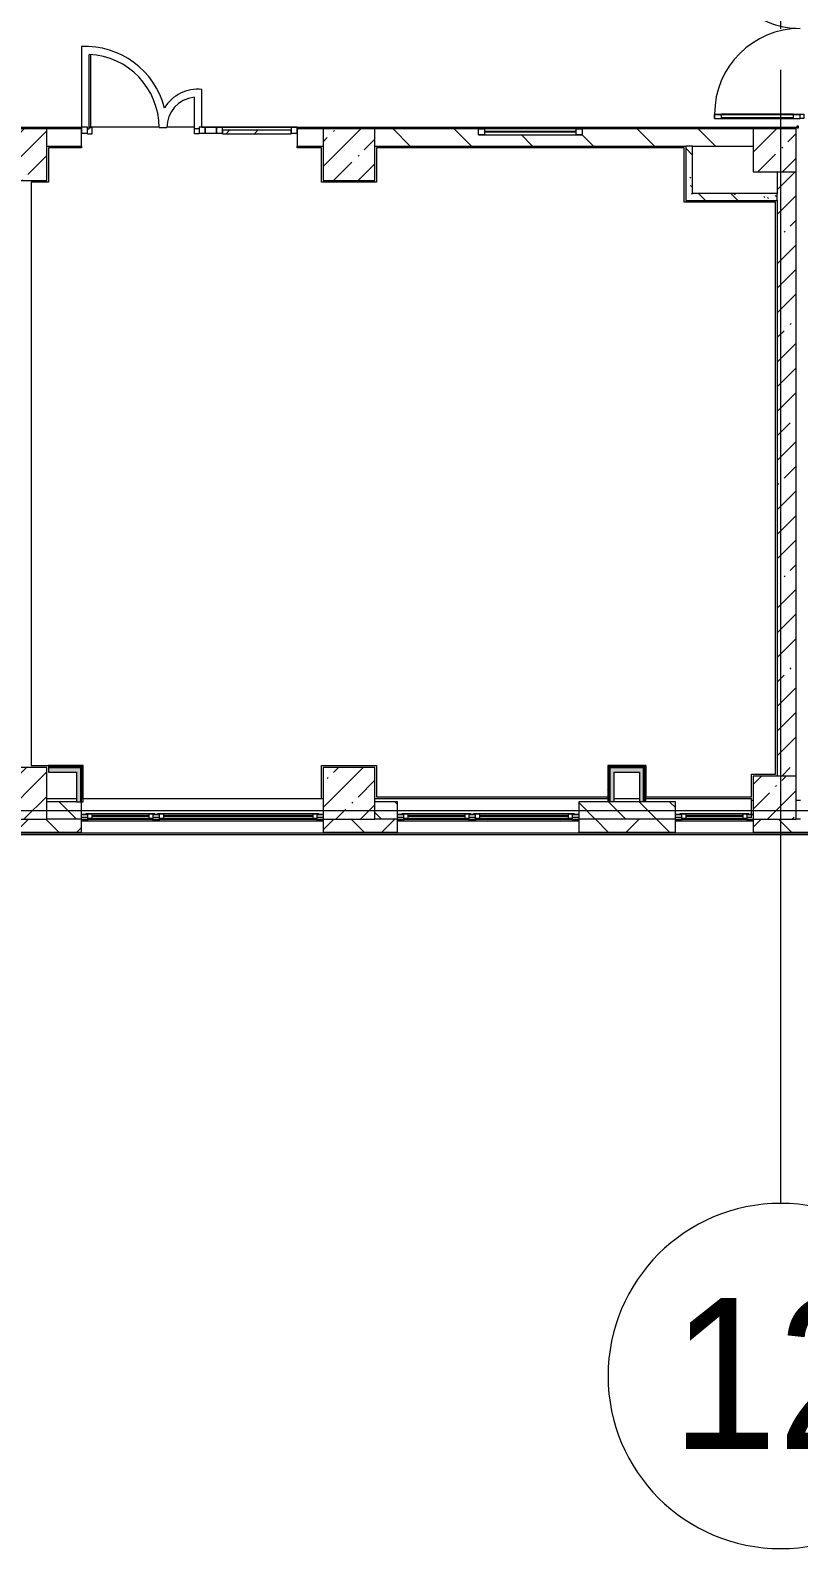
# Model space of a CAD drawing. Header units: millimetres. Extents: x 81671 to 282875, y -8553 to 29000.
# Drawn here: x 177378 to 186277, y -8553 to 9040 of the extents above; entities that cross this region are included whole.
import ezdxf

# ---------------------------------------------------------------- set-up
doc = ezdxf.new("R2010")
doc.units = ezdxf.units.MM
doc.linetypes.add('Осевая', pattern=[3175, 635, -476.25, 1587.5, -476.25])
for name, color, linetype, lineweight, true_color in [('A-DETL-GENF-4', 7, 'Continuous', 5, 0xaaaaaa), ('A-DOOR-6', 7, 'Continuous', 5, 0xaaaaaa), ('A-FLOR-3', 7, 'Continuous', 5, 0xaaaaaa), ('I-WALL-3', 7, 'Continuous', 5, 0xe7e7e7), ('I-WALL-4', 7, 'Continuous', 9, 0xe7e7e7), ('I-WALL-7', 7, 'Continuous', 5, 0x787878)]:
    doc.layers.add(name, color=color, linetype=linetype, lineweight=lineweight, true_color=true_color)
for name, color, linetype, lineweight in [('A-GLAZ-3', 7, 'Continuous', 5), ('A-GLAZ-CURT-2', 7, 'Continuous', 5), ('A-GLAZ-CWMG-2', 7, 'Continuous', 5), ('A-WALL', 7, 'Continuous', 9), ('A-WALL-4', 7, 'Continuous', 5), ('I-WALL-5', 7, 'Continuous', 5), ('S-COLS-2', 7, 'Continuous', 5), ('Оси', 7, 'Continuous', 9), ('Оси-1', 7, 'Continuous', 20), ('Оси-2', 7, 'Осевая', 9)]:
    doc.layers.add(name, color=color, linetype=linetype, lineweight=lineweight)
doc.styles.add('Arial_1', font='arial.ttf', dxfattribs={"width": 0.9, "height": 1750})
pattern_1 = [(135, (147759.1, 0), (-176.7767, -176.7767), [])]
pattern_2 = [(135, (147759.1, 0), (-377.171, -377.171), [533.4, -88.9, 17.78, -88.9]), (135, (147759.1, 376.94), (-377.171, -377.171), []), (50, (147759.1, 0), (637.6445, -55.7866), [66.675, -733.425]), (355, (147759.1, 0), (-123.349, 668.699), [53.34, -586.74]), (100.451, (147812.23, -4.65), (514.299, 612.908), [56.665, -623.315]), (46.184, (147759.1, 177.8), (948.776, -147.15), [100.012, -1100.137]), (96.636, (147838.2, 165.5), (830.91, 865.997), [84.998, -934.973]), (351.184, (147759.1, 177.8), (830.918, 865.988), [80.01, -880.11]), (21, (147848, 133.35), (530.6506, -357.928), [66.675, -733.425]), (326, (147848, 133.35), (216.308, 644.658), [53.34, -586.74]), (71.451, (147892.2, 103.5), (746.96, 286.724), [56.665, -623.315]), (37.5, (147759.1, 0), (10.8105, 295.9426), [16.764, -562.864, 16.764, -578.866, -588.962]), (37.5, (147759.1, 0), (10.8105, 295.9426), [-1175.258, 16.764, -572.198]), (7.5, (147759.1, 0), (233.8692, 350.6318), [16.764, -322.834, 16.764, -549.529, -224.472]), (7.5, (147759.1, 0), (233.8692, 350.6318), [-905.891, 16.764, -207.708]), (327.5, (147560.85, 0), (474.5678, -20.0513), [16.764, -205.486, 16.764, -676.656, -920.115]), (327.5, (147560.85, 0), (474.5678, -20.0513), [-915.67, 16.764, -903.351]), (317.5, (147471.95, 0), (518.452, 88.9934), [16.764, -272.161, 16.764, -443.738, -653.415]), (317.5, (147471.95, 0), (518.452, 88.9934), [-749.427, 16.764, -636.651])]
pattern_3 = [(135, (147759.1, 0), (-353.5534, -353.5534), [])]
pattern_4 = [(45, (147759.1, 0), (-530.33, 530.33), []), (135, (147759.1, 0), (-530.33, -530.33), [])]

# ---------------------------------------------------------------- blocks, each defined once
blk = doc.blocks.new('BSC_Колонна _Прямоугольная - 600х600-23286269-1_4_3_птичка')
at = {"layer": 'S-COLS-2'}
h = blk.add_hatch(dxfattribs=at)
h.set_pattern_fill('FP_99', color=256, style=0, pattern_type=2)
h.set_pattern_definition([(45, (-29509.74, -7600), (-285.123, 285.123), []), (45, (-29224.6, -7600), (-285.123, 285.123), [504.031, -100.806, 16.764, -84.042])])
h.paths.add_polyline_path([(119, -300), (300, -300), (300, 300), (-300, 300), (-300, -300), (100, -300)])
for p, q in [((300, 300), (-300, 300)), ((-300, 300), (-300, -300)), ((300, -300), (300, 300)), ((-300, -300), (300, -300))]:
    blk.add_line(p, q, dxfattribs=at)
blk = doc.blocks.new('BSC_Колонна _Прямоугольная - 600х600-V52-1_4_3_птичка')
at = {"layer": 'S-COLS-2'}
h = blk.add_hatch(dxfattribs=at)
h.set_pattern_fill('FP_106', color=256, style=0, pattern_type=2)
h.set_pattern_definition([(45, (-29509.74, -200), (-285.123, 285.123), []), (45, (-29224.6, -200), (-285.123, 285.123), [504.031, -100.806, 16.764, -84.042])])
h.paths.add_polyline_path([(300, -300), (300, 300), (-300, 300), (-300, -300), (-34, -300)])
for p, q in [((300, 300), (-300, 300)), ((-300, 300), (-300, -300)), ((300, -300), (300, 300)), ((-300, -300), (300, -300))]:
    blk.add_line(p, q, dxfattribs=at)
blk = doc.blocks.new('BSC_Колонна _Прямоугольная - 600х600-V80-1_4_3_птичка')
at = {"layer": 'S-COLS-2'}
h = blk.add_hatch(dxfattribs=at)
h.set_pattern_fill('FP_140', color=256, style=0, pattern_type=2)
h.set_pattern_definition([(45, (-33310, -7600), (-285.123, 285.123), []), (45, (-33024.88, -7600), (-285.123, 285.123), [504.031, -100.806, 16.764, -84.042])])
h.paths.add_polyline_path([(-300, -300), (300, -300), (300, 300), (-300, 300), (-300, 80)])
for p, q in [((300, 300), (-300, 300)), ((-300, 300), (-300, -300)), ((300, -300), (300, 300)), ((-300, -300), (300, -300))]:
    blk.add_line(p, q, dxfattribs=at)
blk = doc.blocks.new('BSC_Колонна _Прямоугольная - 600х600-V81-1_4_3_птичка')
at = {"layer": 'S-COLS-2'}
h = blk.add_hatch(dxfattribs=at)
h.set_pattern_fill('FP_141', color=256, style=0, pattern_type=2)
h.set_pattern_definition([(45, (-33310, -200), (-285.123, 285.123), []), (45, (-33024.88, -200), (-285.123, 285.123), [504.031, -100.806, 16.764, -84.042])])
h.paths.add_polyline_path([(300, -300), (300, 300), (-300, 300), (-300, -300)])
for p, q in [((300, 300), (-300, 300)), ((-300, 300), (-300, -300)), ((300, -300), (300, 300)), ((-300, -300), (300, -300))]:
    blk.add_line(p, q, dxfattribs=at)
blk = doc.blocks.new('120_Окно_СКБ_2Ст - 120_Окно_СКБ_2Ст 2100х2500 _мал створка справа_-22445857-1_4_3_птичка')
at = {"layer": 'A-GLAZ-3'}
for p, q in [((-1050, -127), (-1050, -57)), ((-1050, -57), (-980, -57)), ((1050, -57), (-1050, -57)), ((-980, -127), (-1050, -127)), ((-1050, -127), (-1000, -127)), ((-980, -127), (-1000, -127)), ((-1000, -127), (-1000, -137)), ((-1000, -137), (170, -137)), ((170, -137), (-1000, -137)), ((-980, -57), (-980, -127)), ((150, -87), (-980, -87)), ((-980, -87), (-980, -127)), ((-930, -137), (-930, -87)), ((-930, -107), (100, -107)), ((100, -117), (-930, -117)), ((100, -137), (100, -87)), ((150, -127), (150, -57)), ((150, -57), (220, -57)), ((150, -127), (150, -87)), ((220, -127), (150, -127)), ((170, -127), (150, -127)), ((170, -127), (200, -127)), ((170, -137), (170, -127)), ((220, -127), (200, -127)), ((200, -127), (200, -137)), ((200, -137), (1000, -137)), ((1000, -137), (200, -137)), ((220, -57), (220, -127)), ((980, -87), (220, -87)), ((220, -87), (220, -127)), ((270, -137), (270, -87)), ((270, -107), (930, -107)), ((930, -117), (270, -117)), ((930, -137), (930, -87)), ((980, -127), (980, -57)), ((980, -57), (1050, -57)), ((980, -127), (980, -87)), ((1050, -127), (980, -127)), ((1000, -127), (980, -127)), ((1000, -127), (1050, -127)), ((1000, -137), (1000, -127)), ((1050, -57), (1050, -127))]:
    blk.add_line(p, q, dxfattribs=at)
blk = doc.blocks.new('Дверь_Витражная_остекление_ - ДВН_ДАО_Главный вход_1800 в свету 5-32258809-1_4_3_птичка')
at = {"layer": 'A-DETL-GENF-4'}
for p, q in [((-993, -1013), (-993, -21)), ((-993, -21), (-993, -1013)), ((-993, -100), (-948, -100)), ((-983, -933), (-983, -100)), ((-948, -1013), (-948, -21)), ((-948, -1013), (-948, -21)), ((-939, -933), (-939, -100)), ((989, -933), (989, -100)), ((998, -1013), (998, -20)), ((998, -20), (998, -1013)), ((1043, -100), (998, -100)), ((1033, -933), (1033, -100)), ((1043, -1013), (1043, -20)), ((1043, -1013), (1043, -20)), ((-993, -933), (-948, -933)), ((-993, -1013), (-948, -1013)), ((-993, -1013), (-948, -1013)), ((1043, -933), (998, -933)), ((1043, -1013), (998, -1013)), ((998, -1013), (1043, -1013))]:
    blk.add_line(p, q, dxfattribs=at)
at = {"layer": 'A-DOOR-6'}
for p, q in [((-1043, 20), (-993, 20)), ((-1043, -20), (-1043, 20)), ((-993, 20), (-993, -20)), ((993, 20), (1043, 20)), ((993, -20), (993, 20)), ((1043, 20), (1043, -20)), ((-993, -20), (-1043, -20)), ((-993, -1013), (-993, -21)), ((1043, -20), (993, -20)), ((993, -1013), (993, -21))]:
    blk.add_line(p, q, dxfattribs=at)
for centre, start, end in [((-993, -20), 270, 0), ((993, -20), 180, 270)]:
    blk.add_arc(centre, 993, start, end, dxfattribs=at)
blk = doc.blocks.new('BSC_Колонна _Прямоугольная - 500х500-V131-1_4_3_птичка')
at = {"layer": 'S-COLS-2'}
h = blk.add_hatch(dxfattribs=at)
h.set_pattern_fill('FP_169', color=256, style=0, pattern_type=2)
h.set_pattern_definition([(45, (-38240, -150), (-285.123, 285.123), []), (45, (-37954.88, -150), (-285.123, 285.123), [504.031, -100.806, 16.764, -84.042])])
h.paths.add_polyline_path([(250, -250), (250, 250), (-250, 250), (-250, -250), (160, -250)])
for p, q in [((250, 250), (-250, 250)), ((-250, 250), (-250, -250)), ((250, -250), (250, 250)), ((-250, -250), (250, -250))]:
    blk.add_line(p, q, dxfattribs=at)
blk = doc.blocks.new('BSC_Колонна _Прямоугольная - 500х500-V132-1_4_3_птичка')
at = {"layer": 'S-COLS-2'}
h = blk.add_hatch(dxfattribs=at)
h.set_pattern_fill('FP_170', color=256, style=0, pattern_type=2)
h.set_pattern_definition([(45, (-38240, -7650), (-285.123, 285.123), []), (45, (-37954.88, -7650), (-285.123, 285.123), [504.031, -100.806, 16.764, -84.042])])
h.paths.add_polyline_path([(30, -250), (250, -250), (250, 250), (-250, 250), (-250, -250)])
for p, q in [((250, 250), (-250, 250)), ((-250, 250), (-250, -250)), ((250, -250), (250, 250)), ((-250, -250), (250, -250))]:
    blk.add_line(p, q, dxfattribs=at)
blk = doc.blocks.new('120_Окно_СКБ_2Ст - 120_Окно_СКБ_2Ст 2800х2500_створка_-22445922-1_4_3_птичка')
at = {"layer": 'A-GLAZ-3'}
for p, q in [((-1400, -127), (-1400, -57)), ((-1400, -57), (-1330, -57)), ((1400, -57), (-1400, -57)), ((-1330, -127), (-1400, -127)), ((-1400, -127), (-1350, -127)), ((-1330, -127), (-1350, -127)), ((-1350, -127), (-1350, -137)), ((-1350, -137), (520, -137)), ((520, -137), (-1350, -137)), ((-1330, -57), (-1330, -127)), ((500, -87), (-1330, -87)), ((-1330, -87), (-1330, -127)), ((-1280, -137), (-1280, -87)), ((-1280, -107), (450, -107)), ((450, -117), (-1280, -117)), ((450, -137), (450, -87)), ((500, -127), (500, -57)), ((500, -57), (570, -57)), ((500, -127), (500, -87)), ((570, -127), (500, -127)), ((520, -127), (500, -127)), ((520, -127), (550, -127)), ((520, -137), (520, -127)), ((570, -127), (550, -127)), ((550, -127), (550, -137)), ((550, -137), (1350, -137)), ((1350, -137), (550, -137)), ((570, -57), (570, -127)), ((1330, -87), (570, -87)), ((570, -87), (570, -127)), ((620, -137), (620, -87)), ((620, -107), (1280, -107)), ((1280, -117), (620, -117)), ((1280, -137), (1280, -87)), ((1330, -127), (1330, -57)), ((1330, -57), (1400, -57)), ((1330, -127), (1330, -87)), ((1400, -127), (1330, -127)), ((1350, -127), (1330, -127)), ((1350, -127), (1400, -127)), ((1350, -137), (1350, -127)), ((1400, -57), (1400, -127))]:
    blk.add_line(p, q, dxfattribs=at)
blk = doc.blocks.new('120_Окно_СКБ_1Ст - 120_Окно_СКБ_1Ст 900х2500_h_-V161-1_4_3_птичка')
at = {"layer": 'A-GLAZ-3'}
for p, q in [((-450, -127), (-450, -57)), ((-450, -57), (-380, -57)), ((450, -57), (-450, -57)), ((-380, -127), (-450, -127)), ((-450, -127), (-400, -127)), ((-380, -127), (-400, -127)), ((-400, -127), (-400, -137)), ((-400, -137), (400, -137)), ((400, -137), (-400, -137)), ((-380, -57), (-380, -127)), ((380, -87), (-380, -87)), ((-380, -87), (-380, -127)), ((-330, -137), (-330, -87)), ((-330, -107), (330, -107)), ((330, -117), (-330, -117)), ((330, -137), (330, -87)), ((380, -127), (380, -57)), ((380, -57), (450, -57)), ((380, -127), (380, -87)), ((450, -127), (380, -127)), ((400, -127), (380, -127)), ((400, -127), (450, -127)), ((400, -137), (400, -127)), ((450, -57), (450, -127))]:
    blk.add_line(p, q, dxfattribs=at)
blk = doc.blocks.new('Прямоугольный импост - 50 x 70 мм-31700031-1_4_3_птичка')
at = {"layer": 'A-GLAZ-CWMG-2'}
for p, q in [((-70, 35), (0, 35)), ((-70, -35), (-70, 35)), ((0, 35), (0, -35)), ((0, -35), (-70, -35))]:
    blk.add_line(p, q, dxfattribs=at)
blk = doc.blocks.new('Дверь_Витражная_остекление_ - ДВН_ДАО_Главный вход_1200 в свету-V193-1_4_3_птичка')
at = {"layer": 'A-DETL-GENF-4'}
for p, q in [((-607, 30), (-607, 877)), ((-627, 30), (-607, 30)), ((-592, 30), (-627, 30)), ((-592, -40), (-592, 30)), ((592, -40), (592, 20)), ((-647, -40), (-592, -40)), ((647, -40), (592, -40))]:
    blk.add_line(p, q, dxfattribs=at)
blk = doc.blocks.new('Системная панель - Стемалит - 40мм-31720939-1_4_3_птичка')
at = {"layer": 'A-GLAZ-CURT-2'}
for p, q in [((65, 35), (-65, 35)), ((-65, 35), (-65, -35)), ((65, -35), (65, 35)), ((-65, -35), (65, -35))]:
    blk.add_line(p, q, dxfattribs=at)
blk = doc.blocks.new('Прямоугольный импост - 50 x 70 мм-31687886-1_4_3_птичка')
at = {"layer": 'A-GLAZ-CWMG-2'}
for p, q in [((-35, 35), (35, 35)), ((-35, -35), (-35, 35)), ((35, 35), (35, -35)), ((35, -35), (-35, -35))]:
    blk.add_line(p, q, dxfattribs=at)
blk = doc.blocks.new('Прямоугольный импост - 50 x 70 мм-V194-1_4_3_птичка')
at = {"layer": 'A-GLAZ-CWMG-2'}
for p, q in [((0, 35), (-70, 35)), ((-70, 35), (-70, -35)), ((0, -35), (0, 35)), ((-70, -35), (0, -35))]:
    blk.add_line(p, q, dxfattribs=at)
blk = doc.blocks.new('Системная панель - Стекло - 40мм-V195-1_4_3_птичка')
at = {"layer": 'A-GLAZ-CURT-2'}
h = blk.add_hatch(dxfattribs=at)
h.set_pattern_fill('FP_217', color=256, style=0, pattern_type=2)
h.set_pattern_definition([(45, (-32742.5, -7383), (-1414.21, 1414.21), [1000, -3000]), (45, (-33742.5, -7883), (-1414.21, 1414.21), [3000, -1000]), (45, (-31742.5, -8383), (-1414.21, 1414.21), [1000, -3000])])
h.paths.add_polyline_path([(398, -40), (398, 0), (-398, 0), (-398, -40), (-335, -40)])
for p, q in [((398, 0), (-398, 0)), ((-398, 0), (-398, -40)), ((398, -40), (398, 0)), ((-398, -40), (398, -40))]:
    blk.add_line(p, q, dxfattribs=at)
blk = doc.blocks.new('Прямоугольный импост - 50 x 70 мм-31702100-1_4_3_птичка')
at = {"layer": 'A-GLAZ-CWMG-2'}
for p, q in [((-35, 35), (35, 35)), ((-35, -35), (-35, 35)), ((35, 35), (35, -35)), ((35, -35), (-35, -35))]:
    blk.add_line(p, q, dxfattribs=at)
blk = doc.blocks.new('Прямоугольный импост - 50 x 70 мм-31720914-1_4_3_птичка')
at = {"layer": 'A-GLAZ-CWMG-2'}
blk.add_line((24940, 7918), (24145, 7918), dxfattribs=at)
blk = doc.blocks.new('120_Окно_СКБ_1Ст - 120_Окно_СКБ_1Ст 400х1200 EI30-24228909-1_4_3_птичка')
at = {"layer": 'A-GLAZ-3'}
for p, q in [((-600, 30), (-600, 100)), ((-600, 100), (-530, 100)), ((600, 100), (-600, 100)), ((-530, 30), (-600, 30)), ((-600, 30), (600, 30)), ((-530, 100), (-530, 30)), ((530, 70), (-530, 70)), ((530, 60), (-530, 60)), ((530, 30), (530, 100)), ((530, 100), (600, 100)), ((600, 30), (530, 30)), ((600, 100), (600, 30))]:
    blk.add_line(p, q, dxfattribs=at)
blk = doc.blocks.new('Ось сетки - D8-29747960-1_4_3_птичка')
at = {"layer": 'Оси-1'}
for start, end in [(360, 180), (180, 360)]:
    blk.add_arc((0, 0), 4, start, end, dxfattribs=at)

msp = doc.modelspace()

# ---------------------------------------------------------------- hatches: boundary and pattern name
at = {"layer": 'A-WALL-4'}
h = msp.add_hatch(dxfattribs=at)
h.set_pattern_fill('FP_129', color=256, style=0, pattern_type=2)
h.set_pattern_definition(pattern_1)
h.paths.add_polyline_path([(177568.8, -100), (177969.1, -100), (177969.1, 100), (177568.8, 100), (177568.8, -80)])
h = msp.add_hatch(dxfattribs=at)
h.set_pattern_fill('FP_129', color=256, style=0, pattern_type=2)
h.set_pattern_definition(pattern_1)
h.paths.add_polyline_path([(183729.1, -100), (184849.1, -100), (184849.1, 100), (183729.1, 100), (183729.1, -80)])
h.paths.add_polyline_path([(181629.1, -100), (181629.1, 100), (181369.1, 100), (181369.1, -100)])
h = msp.add_hatch(dxfattribs=at)
h.set_pattern_fill('FP_118', color=256, style=0, pattern_type=2)
h.set_pattern_definition([(45, (147759.1, 0), (-353.5534, 353.5534), []), (135, (147759.1, 0), (-353.5534, -353.5534), [])])
h.paths.add_polyline_path([(223452.9, -250), (223459.1, -250), (223459.1, -100), (221739.1, -100), (221739.1, -250), (223451.2, -250)])
h.paths.add_polyline_path([(214819.1, -250), (218419.1, -250), (218419.1, -100), (214819.1, -100), (214819.1, -113)])
h.paths.add_polyline_path([(219319.1, -250), (220039.1, -250), (220039.1, -100), (219319.1, -101.8), (219319.1, -118)])
h.paths.add_polyline_path([(213919.1, -250), (213919.1, -100), (212919.1, -100), (212919.1, -250)])
h.paths.add_polyline_path([(204169.1, -250), (204919.1, -250), (204919.1, -100), (204169.1, -100), (204169.1, -139.5)])
h.paths.add_polyline_path([(212019.1, -250), (212019.1, -100), (211469.1, -100), (211469.1, -250), (211845.1, -250)])
h.paths.add_polyline_path([(209369.1, -250), (209369.1, -100), (208669.1, -100), (208669.1, -250), (208698.7, -250)])
h.paths.add_polyline_path([(207019.1, -250), (207769.1, -250), (207769.1, -100), (207019.1, -100), (207019.1, -132.4)])
h.paths.add_polyline_path([(200308.3, -250), (201069.1, -250), (201069.1, -100), (199630.6, -100), (199630.6, -250)])
h.paths.add_polyline_path([(196819.1, -250), (197530.6, -250), (197530.6, -100), (196819.1, -100), (196819.1, -157.7)])
h.paths.add_polyline_path([(190496.6, -250), (192069.1, -250), (192069.1, -100), (190496.6, -100), (190496.6, -173.5)])
h.paths.add_polyline_path([(195919.1, -250), (195919.1, -100), (195169.1, -100), (195169.1, -250)])
h.paths.add_polyline_path([(184576.2, -250), (184849.1, -250), (184849.1, -100), (183729.1, -100), (183729.1, -250)])
h.paths.add_polyline_path([(186673.8, -250), (186799.1, -250), (186799.1, -100), (185749.1, -100), (185749.1, -250)])
h.paths.add_polyline_path([(187722.6, -250), (188396.6, -250), (188396.6, -100), (187699.1, -100), (187699.1, -250)])
h.paths.add_polyline_path([(181629.1, -250), (181629.1, -100), (180769.1, -100), (180769.1, -250)])
h.paths.add_polyline_path([(177969.1, -250), (177969.1, -100), (176968.8, -100), (176968.8, -250), (177234.6, -250)])
h.paths.add_polyline_path([(175069.1, -250), (176068.8, -250), (176068.8, -100), (175069.1, -100), (175069.1, -211.8)])
h.paths.add_polyline_path([(163369.1, -250), (163369.1, -100), (162619.1, -100), (162619.1, -250)])
h.paths.add_polyline_path([(174169.1, -250), (174169.1, -100), (173194.1, -100), (173194.1, -250), (174088.2, -250)])
h.paths.add_polyline_path([(164269.1, -250), (165019.1, -250), (165019.1, -100), (164269.1, -100), (164269.1, -238.7)])
h.paths.add_polyline_path([(170394.1, -250), (170394.1, -100), (169369.1, -100), (169369.1, -250), (169893, -250)])
h.paths.add_polyline_path([(168469.1, -250), (168469.1, -100), (167119.1, -100), (167119.1, -250), (167795.4, -250)])
h.paths.add_polyline_path([(157669.1, -250), (157669.1, -100), (156918.8, -100), (156918.8, -250), (157307.3, -250)])
h.paths.add_polyline_path([(159769.1, -250), (160519.1, -248), (160519.1, -100), (159769.1, -100), (159769.1, -249.9)])
h.paths.add_polyline_path([(155419.1, -250), (156018.8, -250), (156018.8, -100), (154589.1, -100), (154589.1, -250), (155209.7, -250)])
h.paths.add_polyline_path([(151489.1, -250), (151489.1, -100), (147499.1, -100), (147499.1, -250), (151269.1, -250)])
at = {"layer": 'I-WALL-3'}
for points in [[(177914.1, 445), (177914.1, 495), (177588.8, 495), (177588.8, 445)], [(184091.7, 100), (184141.7, 100), (184141.7, 495), (184091.7, 495), (184091.7, 120)], [(184141.7, 445), (184481.7, 445), (184481.7, 495), (184141.7, 495)], [(184481.7, 100), (184481.7, 445), (184431.7, 445), (184431.7, 100)]]:
    msp.add_hatch(color=256, dxfattribs=at).paths.add_polyline_path(points)
at = {"layer": 'I-WALL-4'}
msp.add_hatch(color=256, dxfattribs=at).paths.add_polyline_path([(177914.1, 100), (177964.1, 100), (177964.1, 495), (177914.1, 495), (177914.1, 115.8)])
at = {"layer": 'I-WALL-5'}
h = msp.add_hatch(dxfattribs=at)
h.set_pattern_fill('FP_128', color=256, style=0, pattern_type=2)
h.set_pattern_definition(pattern_3)
h.paths.add_polyline_path([(180769.1, 7700), (180769.1, 7900), (180469.1, 7900), (180469.1, 7700), (180750.5, 7700)])
h.paths.add_polyline_path([(177568.8, 7700), (177969.1, 7700), (177969.1, 7900), (177568.8, 7900), (177568.8, 7754.5)])
h = msp.add_hatch(dxfattribs=at)
h.set_pattern_fill('FP_128', color=256, style=0, pattern_type=2)
h.set_pattern_definition(pattern_3)
h.paths.add_polyline_path([(182569.1, 7700), (185749.1, 7700), (185749.1, 7900), (183769.1, 7900), (183769.1, 7830), (182569.1, 7833.3), (182569.1, 7900), (181369.1, 7900), (181369.1, 7700), (182478.6, 7700)])
h = msp.add_hatch(dxfattribs=at)
h.set_pattern_fill('FP_98', color=256, style=0, pattern_type=2)
h.set_pattern_definition([(45, (147759.1, 0), (-285.123, 285.123), []), (45, (148044.2, 0), (-285.123, 285.123), [504.031, -100.806, 16.764, -84.042])])
h.paths.add_polyline_path([(186029.1, 400), (186249.1, 400), (186249.1, 7400), (186029.1, 7400), (186029.1, 413.8)])
h = msp.add_hatch(dxfattribs=at)
h.set_pattern_fill('FP_216', color=256, style=0, pattern_type=2)
h.set_pattern_definition(pattern_4)
h.paths.add_polyline_path([(177588.8, 507.5), (177976.6, 507.5), (177976.2, 520), (177588.8, 520)])
h = msp.add_hatch(dxfattribs=at)
h.set_pattern_fill('FP_216', color=256, style=0, pattern_type=2)
h.set_pattern_definition(pattern_4)
h.paths.add_polyline_path([(177914.1, 495), (177964.1, 495), (177963.6, 507.5), (177588.8, 507.5), (177588.8, 495)])
h = msp.add_hatch(dxfattribs=at)
h.set_pattern_fill('FP_216', color=256, style=0, pattern_type=2)
h.set_pattern_definition(pattern_4)
h.paths.add_polyline_path([(177969.1, 100), (177969.1, 150), (177976.6, 150), (177976.6, 507.5), (177964.1, 507.5), (177964.1, 100)])
h = msp.add_hatch(dxfattribs=at)
h.set_pattern_fill('FP_216', color=256, style=0, pattern_type=2)
h.set_pattern_definition(pattern_4)
h.paths.add_polyline_path([(177989.1, 150), (177989.1, 520), (177976.6, 520), (177976.6, 150)])
h = msp.add_hatch(dxfattribs=at)
h.set_pattern_fill('FP_216', color=256, style=0, pattern_type=2)
h.set_pattern_definition(pattern_4)
h.paths.add_polyline_path([(184066.7, 100), (184079.2, 100), (184079.2, 520), (184066.7, 519.9), (184066.7, 120)])
h = msp.add_hatch(dxfattribs=at)
h.set_pattern_fill('FP_216', color=256, style=0, pattern_type=2)
h.set_pattern_definition(pattern_4)
h.paths.add_polyline_path([(184431.7, 507.5), (184506.7, 507.5), (184506.7, 520), (184079.2, 520), (184079.2, 507.5), (184141.7, 507.5)])
h = msp.add_hatch(dxfattribs=at)
h.set_pattern_fill('FP_216', color=256, style=0, pattern_type=2)
h.set_pattern_definition(pattern_4)
h.paths.add_polyline_path([(184079.2, 100), (184091.7, 100), (184091.7, 507.5), (184079.2, 507.5), (184079.2, 120)])
h = msp.add_hatch(dxfattribs=at)
h.set_pattern_fill('FP_216', color=256, style=0, pattern_type=2)
h.set_pattern_definition(pattern_4)
h.paths.add_polyline_path([(184494.2, 495), (184494.2, 507.5), (184091.7, 507.5), (184091.7, 495), (184481.7, 495)])
h = msp.add_hatch(dxfattribs=at)
h.set_pattern_fill('FP_216', color=256, style=0, pattern_type=2)
h.set_pattern_definition(pattern_4)
h.paths.add_polyline_path([(184494.2, 100), (184494.2, 495), (184481.7, 495), (184481.7, 100)])
h = msp.add_hatch(dxfattribs=at)
h.set_pattern_fill('FP_216', color=256, style=0, pattern_type=2)
h.set_pattern_definition(pattern_4)
h.paths.add_polyline_path([(184506.7, 100), (184506.7, 507.5), (184494.2, 507.5), (184494.2, 100)])
at = {"layer": 'I-WALL-7'}
h = msp.add_hatch(dxfattribs=at)
h.set_pattern_fill('FP_127', color=256, style=0, pattern_type=2)
h.set_pattern_definition(pattern_2)
h.paths.add_polyline_path([(184969.1, 7070), (185049.1, 7070), (185049.1, 7700), (184969.1, 7700), (184969.1, 7280)])
h = msp.add_hatch(dxfattribs=at)
h.set_pattern_fill('FP_127', color=256, style=0, pattern_type=2)
h.set_pattern_definition(pattern_2)
h.paths.add_polyline_path([(185729.1, 7070), (186029.1, 7070), (186029.1, 7150), (185049.1, 7150), (185049.1, 7070)])

# ---------------------------------------------------------------- linework, layer by layer
at = {"layer": 'A-FLOR-3'}
for p, q in [((177969.1, 8851.7), (177969.1, 7918)), ((178059.1, 7900), (178059.1, 8762.1)), ((179364.1, 7918), (179364.1, 8355.2)), ((179274.1, 8265.7), (179274.1, 7903)), ((167969.4, 7920), (177969.1, 7920)), ((178868.7, 7920), (178059.1, 7920)), ((179274.1, 7920), (178959.7, 7920)), ((179364.1, 7920), (186254.1, 7920)), ((178039.1, 7900), (178059.1, 7900)), ((178869.1, 7913), (178959.1, 7913)), ((179274.1, 7903), (179332.2, 7903)), ((177969.1, 7680), (177588.8, 7680)), ((177588.8, 7680), (177588.8, 7280)), ((177969.1, 7700), (177969.1, 7680)), ((180469.1, 7680), (180469.1, 7700)), ((180750.4, 7680), (180469.1, 7680)), ((180750.4, 7280), (180750.4, 7680)), ((184949.1, 7680), (181389.1, 7680)), ((181389.1, 7680), (181389.1, 7280)), ((184949.1, 7050), (184949.1, 7680)), ((177387.8, 7280), (177387.8, 520)), ((177588.8, 7280), (177387.8, 7280)), ((181389.1, 7280), (180750.4, 7280)), ((186009.1, 7050), (184949.1, 7050)), ((186009.1, 420), (186009.1, 7050)), ((177387.8, 520), (177588.8, 520)), ((180749.1, 140), (180749.1, 520)), ((180749.1, 520), (181389.1, 520)), ((181389.1, 520), (181389.1, 160)), ((184507.7, 520), (184507.7, 160)), ((185729.1, 160), (185729.1, 420)), ((185729.1, 420), (186009.1, 420)), ((181389.1, 160), (184066.7, 160)), ((184507.7, 160), (185729.1, 160)), ((185729.1, 120), (185749.1, 120)), ((186249.1, 120), (186299.1, 120))]:
    msp.add_line(p, q, dxfattribs=at)
for centre, radius, start, end in [((178019.1, 7913), 940, 13.96903, 93.04909), ((178019.1, 7913), 850, 360, 87.30273), ((179314.1, 7913), 445, 83.54865, 149.34163), ((179314.1, 7913), 355, 96.4696, 180)]:
    msp.add_arc(centre, radius, start, end, dxfattribs=at)
at = {"layer": 'A-WALL'}
for p, q in [((185049.1, 7700), (184969.1, 7700)), ((186029.1, 7070), (186029.1, 7150)), ((177976.6, 507.5), (177588.8, 507.5)), ((177964.1, 495), (177588.8, 495)), ((177964.1, 100), (177964.1, 495)), ((177976.6, 150), (177976.6, 507.5)), ((184079.2, 507.5), (184079.2, 100)), ((184494.2, 507.5), (184079.2, 507.5)), ((184091.7, 495), (184091.7, 100)), ((184481.7, 495), (184091.7, 495)), ((184481.7, 100), (184481.7, 495)), ((184494.2, 100), (184494.2, 507.5)), ((177969.1, -100), (177568.8, -100)), ((181629.1, -100), (181369.1, -100)), ((184849.1, -100), (183729.1, -100)), ((176968.8, -250), (177969.1, -250)), ((176968.8, -253), (177969.1, -253)), ((180769.1, -250), (181629.1, -250)), ((180769.1, -253), (181629.1, -253)), ((183729.1, -250), (184849.1, -250)), ((183729.1, -253), (184849.1, -253)), ((185749.1, -250), (186799.1, -250)), ((185749.1, -253), (186799.1, -253))]:
    msp.add_line(p, q, dxfattribs=at)
at = {"layer": 'A-WALL-4'}
for p, q in [((186274.1, 7931), (186254.1, 7931)), ((186254.1, 7931), (186254.1, 7911)), ((186274.1, 7911), (186274.1, 7931)), ((186254.1, 7911), (186274.1, 7911)), ((177914.1, 100), (177568.8, 100)), ((177969.1, -258), (177969.1, 100)), ((181629.1, 100), (181369.1, 100)), ((181629.1, -258), (181629.1, 100)), ((184849.1, 100), (183729.1, 100)), ((183729.1, 100), (183729.1, -258)), ((184849.1, -258), (184849.1, 100)), ((177969.1, -100), (180769.1, -100)), ((180769.1, -100), (180769.1, -258)), ((181629.1, -100), (183729.1, -100)), ((184849.1, -100), (185749.1, -100)), ((185749.1, -100), (185749.1, -258)), ((186299.1, -100), (186249.1, -100)), ((220039.1, -280), (147469.1, -280)), ((174169.1, -258), (197530.6, -258))]:
    msp.add_line(p, q, dxfattribs=at)
at = {"layer": 'I-WALL-5'}
for p, q in [((177969.1, 7900), (177568.8, 7900)), ((177969.1, 7700), (177969.1, 7900)), ((180769.1, 7900), (180469.1, 7900)), ((180469.1, 7900), (180469.1, 7700)), ((182569.1, 7900), (181369.1, 7900)), ((185749.1, 7900), (183769.1, 7900)), ((177568.8, 7700), (177969.1, 7700)), ((180469.1, 7700), (180769.1, 7700)), ((181369.1, 7700), (184969.1, 7700)), ((184969.1, 7700), (184969.1, 7070)), ((185049.1, 7150), (185049.1, 7700)), ((185049.1, 7700), (185749.1, 7700)), ((186029.1, 7400), (186029.1, 7150)), ((186249.1, 400), (186249.1, 7400)), ((184969.1, 7070), (186029.1, 7070)), ((186029.1, 7150), (185049.1, 7150)), ((186029.1, 7070), (186029.1, 400)), ((177989.1, 520), (177588.8, 520)), ((177588.8, 520), (177588.8, 445)), ((177588.8, 445), (177914.1, 445)), ((177914.1, 445), (177914.1, 100)), ((177989.1, 100), (177989.1, 520)), ((184066.7, 520), (184066.7, 100)), ((184506.7, 520), (184066.7, 520)), ((184141.7, 100), (184141.7, 445)), ((184141.7, 445), (184431.7, 445)), ((184431.7, 445), (184431.7, 100)), ((184506.7, 100), (184506.7, 520)), ((177568.8, 140), (177914.1, 140)), ((177914.1, 100), (177989.1, 100)), ((177968.1, 140), (180769.1, 140)), ((177969.1, 100), (177969.1, 150)), ((177969.1, 150), (177989.1, 150)), ((181369.1, 140), (184066.7, 140)), ((184141.7, 140), (184431.7, 140)), ((184506.7, 140), (185729.1, 140)), ((185729.1, -80), (185729.1, 140)), ((178039.1, -80), (177969.1, -80)), ((178869.1, -80), (178799.1, -80)), ((180769.1, -80), (180699.1, -80)), ((181699.1, -80), (181629.1, -80)), ((182529.1, -80), (182459.1, -80)), ((183729.1, -80), (183659.1, -80)), ((184919.1, -80), (184849.1, -80)), ((185729.1, -80), (185679.1, -80))]:
    msp.add_line(p, q, dxfattribs=at)
at = {"layer": 'Оси'}
for p, q in [((186069.1, -4552.8), (186069.1, 7947.2)), ((174019.1, 0), (186519.1, 0))]:
    msp.add_line(p, q, dxfattribs=at)
at = {"layer": 'Оси-2'}
msp.add_line((186069.1, 7947.2), (186069.1, 11299.7), dxfattribs=at)

# ---------------------------------------------------------------- block references
at = {"layer": 'A-DOOR-6', "rotation": 269.9999999999999}
msp.add_blockref('Дверь_Витражная_остекление_ - ДВН_ДАО_Главный вход_1800 в свету 5-32258809-1_4_3_птичка', (186316.1, 9062.5), dxfattribs=at)
at = {"layer": 'A-DOOR-6'}
msp.add_blockref('Дверь_Витражная_остекление_ - ДВН_ДАО_Главный вход_1200 в свету-V193-1_4_3_птичка', (178686.6, 7883), dxfattribs=at)
at = {"layer": 'A-GLAZ-3'}
msp.add_blockref('120_Окно_СКБ_1Ст - 120_Окно_СКБ_1Ст 400х1200 EI30-24228909-1_4_3_птичка', (183169.1, 7800), dxfattribs=at)
at = {"layer": 'A-GLAZ-3', "rotation": 180}
for name, p in [('120_Окно_СКБ_2Ст - 120_Окно_СКБ_2Ст 2800х2500_створка_-22445922-1_4_3_птичка', (179369.1, -175)), ('120_Окно_СКБ_2Ст - 120_Окно_СКБ_2Ст 2100х2500 _мал створка справа_-22445857-1_4_3_птичка', (182679.1, -175)), ('120_Окно_СКБ_1Ст - 120_Окно_СКБ_1Ст 900х2500_h_-V161-1_4_3_птичка', (185299.1, -175))]:
    msp.add_blockref(name, p, dxfattribs=at)
at = {"layer": 'A-GLAZ-CURT-2'}
for name, p in [('Системная панель - Стемалит - 40мм-31720939-1_4_3_птичка', (179469.1, 7883)), ('Системная панель - Стекло - 40мм-V195-1_4_3_птичка', (180001.6, 7883))]:
    msp.add_blockref(name, p, dxfattribs=at)
at = {"layer": 'A-GLAZ-CWMG-2', "rotation": 180}
msp.add_blockref('Прямоугольный импост - 50 x 70 мм-V194-1_4_3_птичка', (177969.1, 7883), dxfattribs=at)
at = {"layer": 'A-GLAZ-CWMG-2', "extrusion": (0, 0, -1), "rotation": 180}
for name, p in [('Прямоугольный импост - 50 x 70 мм-31687886-1_4_3_птичка', (-179369.1, 7883)), ('Прямоугольный импост - 50 x 70 мм-31702100-1_4_3_птичка', (-179569.1, 7883)), ('Прямоугольный импост - 50 x 70 мм-31700031-1_4_3_птичка', (-180469.1, 7883))]:
    msp.add_blockref(name, p, dxfattribs=at)
at = {"layer": 'A-GLAZ-CWMG-2'}
msp.add_blockref('Прямоугольный импост - 50 x 70 мм-31720914-1_4_3_птичка', (155459.1, 0), dxfattribs=at)
at = {"layer": 'S-COLS-2'}
for name, p in [('BSC_Колонна _Прямоугольная - 600х600-23286269-1_4_3_птичка', (177268.8, 7600)), ('BSC_Колонна _Прямоугольная - 600х600-V80-1_4_3_птичка', (181069.1, 7600)), ('BSC_Колонна _Прямоугольная - 500х500-V132-1_4_3_птичка', (185999.1, 7650)), ('BSC_Колонна _Прямоугольная - 600х600-V52-1_4_3_птичка', (177268.8, 200)), ('BSC_Колонна _Прямоугольная - 600х600-V81-1_4_3_птичка', (181069.1, 200)), ('BSC_Колонна _Прямоугольная - 500х500-V131-1_4_3_птичка', (185999.1, 150))]:
    msp.add_blockref(name, p, dxfattribs=at)
at = {"layer": 'Оси-1', "xscale": 499.9999999999995, "yscale": 499.9999999999995, "zscale": 499.9999999999995}
msp.add_blockref('Ось сетки - D8-29747960-1_4_3_птичка', (186069.1, -6552.8), dxfattribs=at)

# ---------------------------------------------------------------- texts
at = {"layer": 'Оси', "insert": (184806, -5649.6), "char_height": 1750, "width": 3030.379, "attachment_point": 1, "style": 'Arial_1'}
msp.add_mtext('12', dxfattribs=at)

doc.saveas('drawing.dxf')
